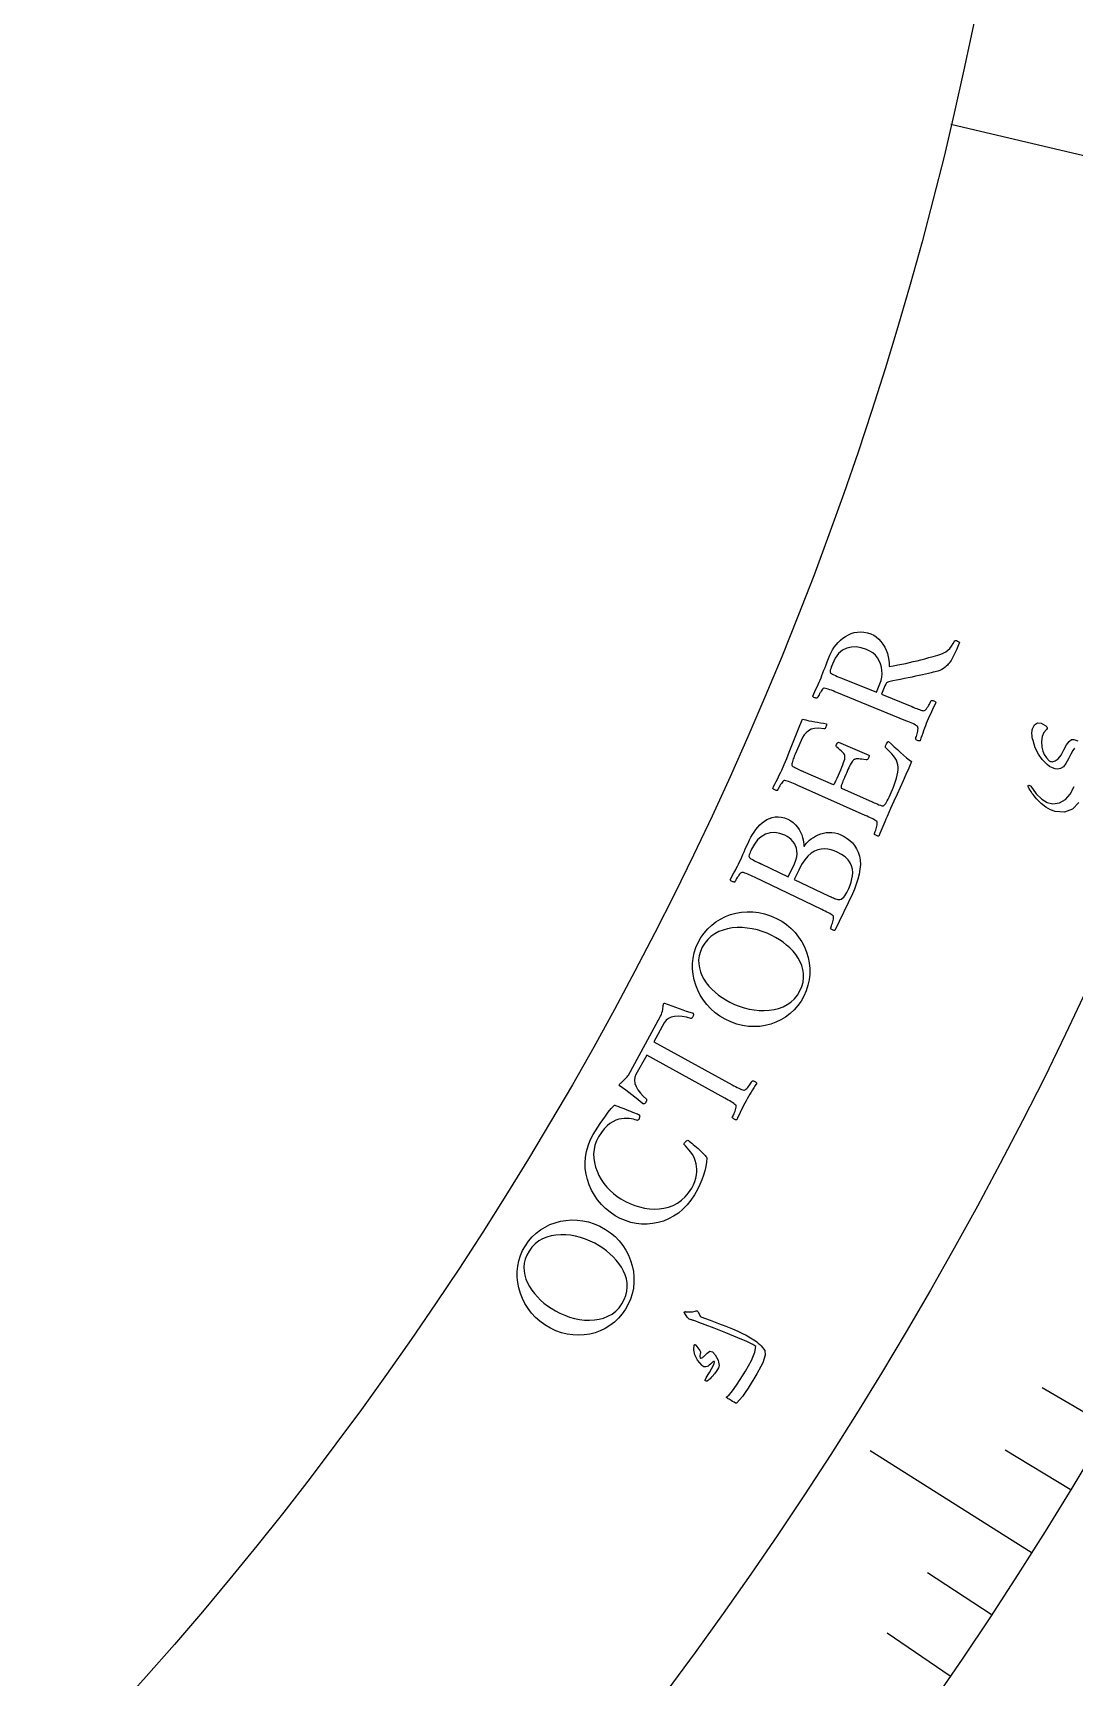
# Model space of a CAD drawing. Header units: millimetres. Extents: x -68 to 67, y -67 to 79.
# Drawn here: x 32.65 to 45.92, y -30.23 to -9.26 of the extents above; entities that cross this region are included whole.
import ezdxf

# ---------------------------------------------------------------- set-up
doc = ezdxf.new("R2010")
doc.units = ezdxf.units.MM
for name, color, linetype in [('CUT_OUTER', 1, 'Continuous'), ('ENGRAVE', 7, 'Continuous'), ('ENGRAVE_FINE', 8, 'Continuous'), ('TEXT', 5, 'Continuous')]:
    doc.layers.add(name, color=color, linetype=linetype)

msp = doc.modelspace()

# ---------------------------------------------------------------- linework, layer by layer
at = {"layer": 'CUT_OUTER'}
msp.add_arc((0, -0.0003), 67.4997, 179.84931, 4.094999, dxfattribs=at)
at = {"layer": 'ENGRAVE'}
for points in [[(52.2361, -12.2905), (44.3514, -10.4353)], [(45.3783, -28.644), (43.3234, -27.3469)]]:
    msp.add_lwpolyline(points, dxfattribs=at)
for radius in [66.15, 66.15, 64.3781, 61.0875, 61.0875, 58.4888, 53.6625, 53.6625, 50.8275, 45.5625, 45.5625]:
    msp.add_circle((0, 0), radius, dxfattribs=at)
at = {"layer": 'ENGRAVE_FINE'}
for points in [[(46.3554, -27.0341), (45.5157, -26.5445)], [(45.874, -27.8432), (45.0431, -27.3388)], [(44.8683, -29.4364), (44.0556, -28.9032)], [(44.3443, -30.22), (43.5411, -29.6726)]]:
    msp.add_lwpolyline(points, dxfattribs=at)
at = {"layer": 'TEXT'}
for points in [[(42.8093, -17.1999), (42.8246, -17.166), (42.843, -17.1327), (42.8645, -17.1001), (42.8891, -17.0681), (42.9163, -17.0376), (42.9456, -17.0095), (42.9769, -16.9839), (43.0103, -16.9608), (43.0456, -16.9409), (43.0824, -16.925), (43.1209, -16.9132), (43.161, -16.9055), (43.2024, -16.9027), (43.2447, -16.9057), (43.288, -16.9144), (43.3322, -16.929), (43.3682, -16.946), (43.4017, -16.968), (43.4326, -16.9948), (43.461, -17.0267), (43.4864, -17.062), (43.5086, -17.0994), (43.5274, -17.1389), (43.543, -17.1806), (43.5548, -17.2228), (43.5627, -17.2643), (43.5665, -17.305), (43.5664, -17.3449), (43.6219, -17.3355), (43.6754, -17.3258), (43.7268, -17.3159), (43.7762, -17.3057), (43.8246, -17.2951), (43.873, -17.2838), (43.9216, -17.2719), (43.9702, -17.2593), (44.0201, -17.246), (44.0727, -17.2318), (44.1279, -17.2168), (44.1858, -17.2008), (44.2227, -17.1887), (44.2562, -17.1742), (44.2864, -17.1573), (44.3131, -17.138), (44.3376, -17.1148), (44.3607, -17.0863), (44.3824, -17.0524), (44.4028, -17.0133), (44.4093, -17.0118), (44.4171, -17.0126), (44.4262, -17.0158), (44.4365, -17.0213), (44.4462, -17.0273), (44.4537, -17.0322), (44.4589, -17.0359), (44.4617, -17.0383), (44.4419, -17.0887), (44.4227, -17.1343), (44.4043, -17.175), (44.3866, -17.2109), (44.3701, -17.242), (44.3549, -17.2682), (44.3411, -17.2895), (44.3288, -17.306), (44.3193, -17.3159), (44.3078, -17.3275), (44.2943, -17.3407), (44.2787, -17.3557), (44.2603, -17.3706), (44.2385, -17.3838), (44.2131, -17.3953), (44.1843, -17.4052), (44.1707, -17.4088), (44.1521, -17.4135), (44.1285, -17.4193), (44.0998, -17.4262), (44.0669, -17.4339), (44.0308, -17.4421), (43.9914, -17.4509), (43.9487, -17.4601), (43.9035, -17.4698), (43.8569, -17.4797), (43.8088, -17.4899), (43.7591, -17.5003), (43.709, -17.5107), (43.6595, -17.5206), (43.6107, -17.5302), (43.5624, -17.5393), (43.5471, -17.5451), (43.5335, -17.5559), (43.5216, -17.5716), (43.5114, -17.5923), (43.4678, -17.6998), (43.8532, -17.8567), (43.8564, -17.858), (43.8596, -17.8593), (43.8627, -17.8606), (43.8659, -17.8619), (43.8691, -17.8632), (43.8723, -17.8645), (43.8754, -17.8658), (43.8786, -17.8671), (43.8983, -17.875), (43.9171, -17.8824), (43.935, -17.8893), (43.9521, -17.8957), (43.9681, -17.9013), (43.983, -17.9055), (43.9967, -17.9085), (44.0091, -17.9103), (44.0158, -17.9086), (44.0235, -17.9037), (44.0323, -17.8954), (44.0421, -17.8839), (44.0522, -17.8702), (44.0618, -17.8558), (44.071, -17.8406), (44.0797, -17.8245), (44.0874, -17.8094), (44.0937, -17.7967), (44.0985, -17.7865), (44.1018, -17.7788), (44.108, -17.778), (44.1155, -17.7784), (44.1244, -17.7802), (44.1345, -17.7833), (44.1443, -17.7873), (44.152, -17.7919), (44.1577, -17.7971), (44.1612, -17.8028), (44.1463, -17.8337), (44.1319, -17.864), (44.1177, -17.8937), (44.104, -17.9227), (44.0906, -17.9517), (44.0774, -17.9813), (44.0644, -18.0114), (44.0516, -18.0421), (44.0395, -18.0722), (44.0277, -18.1027), (44.0161, -18.1337), (44.0048, -18.165), (43.9936, -18.1967), (43.9824, -18.2288), (43.9712, -18.2611), (43.9601, -18.2938), (43.9535, -18.2954), (43.9459, -18.2951), (43.9372, -18.293), (43.9274, -18.289), (43.918, -18.284), (43.9105, -18.2791), (43.9048, -18.2742), (43.901, -18.2692), (43.904, -18.2614), (43.9077, -18.2508), (43.9121, -18.2374), (43.9172, -18.2211), (43.9223, -18.2035), (43.9265, -18.186), (43.9299, -18.1686), (43.9325, -18.1514), (43.9338, -18.1359), (43.9333, -18.124), (43.9311, -18.1155), (43.9271, -18.1105), (43.9151, -18.1011), (43.9008, -18.0919), (43.8843, -18.0828), (43.8655, -18.0739), (43.8452, -18.065), (43.8241, -18.0559), (43.8021, -18.0467), (43.7793, -18.0372), (42.8969, -17.6761), (42.874, -17.6667), (42.8516, -17.6577), (42.8299, -17.6491), (42.8088, -17.641), (42.7888, -17.6339), (42.7703, -17.6285), (42.7535, -17.6248), (42.7384, -17.6228), (42.7313, -17.6232), (42.7235, -17.6273), (42.7151, -17.6353), (42.7061, -17.6471), (42.6969, -17.661), (42.6879, -17.6753), (42.6793, -17.69), (42.6709, -17.7052), (42.6634, -17.7194), (42.6572, -17.7313), (42.6525, -17.741), (42.6492, -17.7483), (42.6431, -17.749), (42.6356, -17.7484), (42.6268, -17.7465), (42.6167, -17.7433), (42.607, -17.7391), (42.5993, -17.7345), (42.5937, -17.7294), (42.5901, -17.7237), (42.6041, -17.6934), (42.6179, -17.6636), (42.6317, -17.6341), (42.6455, -17.6051), (42.659, -17.5763), (42.672, -17.5474), (42.6846, -17.5185), (42.6967, -17.4896), (42.7091, -17.459), (42.7217, -17.427), (42.7344, -17.3938), (42.7474, -17.3593), (42.761, -17.323), (42.7759, -17.2844), (42.792, -17.2433), (42.8093, -17.1999)], [(43.2763, -17.1275), (43.2095, -17.1063), (43.1453, -17.0965), (43.0837, -17.0981), (43.0245, -17.1111), (42.9697, -17.1379), (42.9209, -17.1811), (42.8781, -17.2406), (42.8412, -17.3165), (42.8371, -17.3271), (42.8322, -17.3403), (42.8266, -17.3561), (42.8202, -17.3744), (42.8151, -17.3924), (42.8132, -17.4069), (42.8145, -17.4181), (42.819, -17.4259), (42.8287, -17.4342), (42.8421, -17.4429), (42.8591, -17.452), (42.8798, -17.4616), (42.9024, -17.4713), (42.9253, -17.481), (42.9483, -17.4906), (42.9715, -17.5001), (43.4043, -17.6739), (43.4487, -17.5645), (43.4623, -17.524), (43.4709, -17.4826), (43.4745, -17.4402), (43.473, -17.3969), (43.4664, -17.354), (43.4548, -17.313), (43.4381, -17.2738), (43.4163, -17.2365), (43.3894, -17.2023), (43.357, -17.1728), (43.3193, -17.1479), (43.2763, -17.1275)], [(42.1956, -18.6661), (42.2272, -18.5936), (42.2594, -18.5171), (42.2922, -18.4366), (42.3257, -18.3521), (42.3595, -18.2663), (42.3935, -18.1818), (42.4277, -18.0986), (42.4621, -18.0166), (42.5026, -18.0273), (42.5418, -18.0365), (42.5798, -18.0442), (42.6166, -18.0505), (42.6529, -18.0563), (42.6897, -18.0626), (42.7269, -18.0693), (42.7645, -18.0765), (42.7665, -18.0845), (42.7665, -18.0938), (42.7643, -18.1044), (42.7601, -18.1162), (42.7541, -18.1277), (42.7476, -18.1353), (42.7406, -18.1391), (42.7331, -18.1389), (42.6689, -18.1332), (42.6146, -18.1356), (42.5702, -18.1461), (42.5357, -18.1647), (42.5077, -18.1896), (42.4827, -18.2188), (42.4609, -18.2524), (42.442, -18.2903), (42.3672, -18.4629), (42.3641, -18.4704), (42.3599, -18.4805), (42.3547, -18.4932), (42.3486, -18.5085), (42.3422, -18.525), (42.3365, -18.5411), (42.3314, -18.5569), (42.3269, -18.5724), (42.3237, -18.5863), (42.3227, -18.5975), (42.3239, -18.6059), (42.3271, -18.6116), (42.3371, -18.6193), (42.349, -18.6271), (42.3628, -18.6349), (42.3784, -18.6427), (42.395, -18.6506), (42.412, -18.6585), (42.4293, -18.6663), (42.447, -18.6741), (42.4539, -18.6772), (42.4601, -18.6799), (42.4654, -18.6823), (42.47, -18.6843), (42.8509, -18.8518), (42.8554, -18.8518), (42.8606, -18.8481), (42.8666, -18.8406), (42.8732, -18.8294), (42.8802, -18.8159), (42.8873, -18.8016), (42.8945, -18.7863), (42.9017, -18.7701), (42.948, -18.664), (42.9626, -18.6295), (42.975, -18.5988), (42.9851, -18.5718), (42.9929, -18.5487), (42.9983, -18.5286), (43.0012, -18.5106), (43.0017, -18.4948), (42.9996, -18.4812), (42.9951, -18.4688), (42.9884, -18.4566), (42.9793, -18.4447), (42.968, -18.4331), (42.9543, -18.4209), (42.938, -18.4073), (42.9192, -18.3923), (42.8979, -18.376), (42.8926, -18.3706), (42.8905, -18.3629), (42.8915, -18.3529), (42.8957, -18.3406), (42.9013, -18.3293), (42.9074, -18.3204), (42.9141, -18.3139), (42.9213, -18.3097), (43.3082, -18.4748), (43.3097, -18.4816), (43.3092, -18.4901), (43.3067, -18.5002), (43.3023, -18.512), (43.2965, -18.523), (43.2899, -18.5308), (43.2824, -18.5356), (43.2741, -18.5371), (43.2437, -18.5324), (43.2177, -18.5288), (43.196, -18.5262), (43.1787, -18.5247), (43.1647, -18.5241), (43.1528, -18.5241), (43.1432, -18.5248), (43.1358, -18.5261), (43.1296, -18.528), (43.1237, -18.5305), (43.1179, -18.5335), (43.1124, -18.5371), (43.1056, -18.5424), (43.0979, -18.5513), (43.0895, -18.5639), (43.0802, -18.5802), (43.0704, -18.5988), (43.0605, -18.6184), (43.0505, -18.6391), (43.0403, -18.6608), (43.0303, -18.6827), (43.0207, -18.704), (43.0114, -18.7247), (43.0026, -18.7447), (42.9966, -18.7588), (42.9902, -18.7738), (42.9837, -18.7897), (42.9768, -18.8067), (42.9702, -18.8235), (42.9643, -18.8394), (42.9593, -18.8541), (42.955, -18.8678), (42.9522, -18.8796), (42.9517, -18.8887), (42.9535, -18.8951), (42.9576, -18.8988), (43.3468, -19.07), (43.3492, -19.0711), (43.3521, -19.0723), (43.3555, -19.0738), (43.3594, -19.0756), (43.3751, -19.0824), (43.393, -19.09), (43.413, -19.0984), (43.4352, -19.1076), (43.4562, -19.1157), (43.4726, -19.1206), (43.4844, -19.1225), (43.4917, -19.1212), (43.5032, -19.113), (43.5138, -19.1029), (43.5234, -19.091), (43.5322, -19.0773), (43.5412, -19.0605), (43.5517, -19.0391), (43.5637, -19.0131), (43.5773, -18.9827), (43.6204, -18.8834), (43.6354, -18.8461), (43.6484, -18.8083), (43.6595, -18.77), (43.6686, -18.7311), (43.675, -18.6935), (43.6783, -18.6589), (43.6784, -18.6274), (43.6754, -18.5989), (43.6688, -18.5689), (43.6578, -18.5402), (43.6423, -18.5127), (43.6225, -18.4865), (43.5998, -18.4609), (43.5757, -18.435), (43.5504, -18.4089), (43.5237, -18.3825), (43.5197, -18.3768), (43.5183, -18.369), (43.5196, -18.3593), (43.5236, -18.3477), (43.5317, -18.3306), (43.54, -18.3174), (43.5487, -18.3079), (43.5575, -18.3024), (43.594, -18.3355), (43.6315, -18.3698), (43.67, -18.4054), (43.7095, -18.4423), (43.7484, -18.4775), (43.7852, -18.5083), (43.8198, -18.5346), (43.8524, -18.5564), (43.8166, -18.64), (43.7802, -18.7231), (43.7432, -18.8057), (43.7057, -18.8876), (43.667, -18.9721), (43.6263, -19.0619), (43.5836, -19.1572), (43.5389, -19.2578), (43.5236, -19.2929), (43.5095, -19.3262), (43.4966, -19.3579), (43.4849, -19.3879), (43.4735, -19.4172), (43.4614, -19.4468), (43.4486, -19.4768), (43.4352, -19.5072), (43.4287, -19.5086), (43.4211, -19.5081), (43.4124, -19.5057), (43.4027, -19.5014), (43.3935, -19.4962), (43.3861, -19.4911), (43.3805, -19.486), (43.3769, -19.481), (43.3801, -19.4732), (43.3841, -19.4627), (43.3889, -19.4494), (43.3945, -19.4333), (43.4, -19.4158), (43.4047, -19.3985), (43.4086, -19.3812), (43.4117, -19.364), (43.4134, -19.3486), (43.4132, -19.3367), (43.4112, -19.3281), (43.4074, -19.323), (43.3956, -19.3133), (43.3816, -19.3037), (43.3653, -19.2942), (43.3468, -19.2848), (43.3268, -19.2753), (43.3059, -19.2656), (43.2842, -19.2557), (43.2617, -19.2456), (42.3906, -18.8581), (42.3679, -18.8481), (42.3458, -18.8385), (42.3243, -18.8293), (42.3034, -18.8206), (42.2836, -18.8129), (42.2654, -18.807), (42.2487, -18.8029), (42.2335, -18.8005), (42.2264, -18.8006), (42.2186, -18.8046), (42.21, -18.8123), (42.2006, -18.8238), (42.191, -18.8375), (42.1816, -18.8518), (42.1724, -18.8666), (42.1634, -18.882), (42.1552, -18.8964), (42.1487, -18.9085), (42.1436, -18.9182), (42.1401, -18.9255), (42.1339, -18.926), (42.1264, -18.9252), (42.1177, -18.923), (42.1077, -18.9195), (42.0981, -18.9151), (42.0905, -18.9103), (42.0851, -18.905), (42.0817, -18.8993), (42.0965, -18.8693), (42.1112, -18.8397), (42.126, -18.8103), (42.1408, -18.7812), (42.1553, -18.7524), (42.1692, -18.7235), (42.1827, -18.6948), (42.1956, -18.6661)], [(41.7858, -19.5555), (41.8025, -19.5223), (41.8214, -19.4894), (41.8424, -19.457), (41.8656, -19.4249), (41.8906, -19.3943), (41.9173, -19.3663), (41.9456, -19.3408), (41.9755, -19.3179), (42.007, -19.2984), (42.0403, -19.283), (42.0752, -19.2717), (42.1119, -19.2646), (42.1502, -19.2627), (42.19, -19.267), (42.2314, -19.2775), (42.2743, -19.2943), (42.3108, -19.3137), (42.3435, -19.3368), (42.3723, -19.3635), (42.3972, -19.3939), (42.4184, -19.4263), (42.4359, -19.4589), (42.4499, -19.4918), (42.4604, -19.5249), (42.4678, -19.5566), (42.4729, -19.5852), (42.4756, -19.6107), (42.4759, -19.6331), (42.4769, -19.6364), (42.4786, -19.6381), (42.4811, -19.6383), (42.4842, -19.6369), (42.4955, -19.6187), (42.51, -19.6001), (42.5279, -19.5812), (42.549, -19.5619), (42.573, -19.543), (42.5994, -19.5254), (42.6282, -19.509), (42.6594, -19.4939), (42.6925, -19.4809), (42.7267, -19.4711), (42.7621, -19.4645), (42.7988, -19.4611), (42.836, -19.4616), (42.8734, -19.4668), (42.9108, -19.4767), (42.9482, -19.4914), (42.9903, -19.5128), (43.0291, -19.5372), (43.0646, -19.5647), (43.0968, -19.5954), (43.1254, -19.63), (43.1497, -19.6696), (43.1699, -19.7141), (43.186, -19.7636), (43.1957, -19.8158), (43.1983, -19.8718), (43.1935, -19.9315), (43.1815, -19.9948), (43.1644, -20.0592), (43.1447, -20.122), (43.1223, -20.1833), (43.0972, -20.2431), (42.8739, -20.7117), (42.8673, -20.713), (42.8597, -20.7122), (42.8512, -20.7096), (42.8416, -20.7051), (42.8325, -20.6996), (42.8252, -20.6943), (42.8198, -20.689), (42.8163, -20.6839), (42.8197, -20.6763), (42.824, -20.6659), (42.8292, -20.6527), (42.8352, -20.6368), (42.8413, -20.6194), (42.8465, -20.6022), (42.8508, -20.5851), (42.8543, -20.568), (42.8565, -20.5526), (42.8567, -20.5407), (42.8549, -20.5321), (42.8512, -20.5269), (42.8397, -20.5168), (42.826, -20.5068), (42.81, -20.4969), (42.7918, -20.4869), (42.772, -20.4769), (42.7514, -20.4667), (42.73, -20.4562), (42.7077, -20.4454), (41.8478, -20.0338), (41.8254, -20.0231), (41.8036, -20.0129), (41.7824, -20.0031), (41.7617, -19.9938), (41.7421, -19.9856), (41.7241, -19.9792), (41.7075, -19.9746), (41.6924, -19.9718), (41.6853, -19.9717), (41.6774, -19.9755), (41.6685, -19.9829), (41.6589, -19.9942), (41.6488, -20.0076), (41.639, -20.0216), (41.6294, -20.0362), (41.62, -20.0513), (41.6115, -20.0655), (41.6046, -20.0774), (41.5992, -20.0869), (41.5955, -20.0942), (41.5893, -20.0945), (41.5819, -20.0935), (41.5732, -20.0911), (41.5633, -20.0873), (41.5538, -20.0826), (41.5464, -20.0776), (41.5411, -20.0721), (41.5379, -20.0663), (41.5535, -20.0368), (41.5691, -20.0075), (41.5847, -19.9786), (41.6002, -19.9499), (41.6155, -19.9215), (41.6303, -19.8931), (41.6445, -19.8647), (41.6583, -19.8364), (41.6723, -19.8066), (41.6865, -19.7756), (41.701, -19.7435), (41.7156, -19.7102), (41.731, -19.6752), (41.7479, -19.6377), (41.7662, -19.5978), (41.7858, -19.5555)], [(42.2792, -20.0266), (42.3574, -19.8605), (42.3754, -19.8165), (42.3868, -19.7748), (42.3918, -19.7354), (42.3903, -19.6983), (42.3834, -19.6637), (42.3724, -19.6317), (42.3571, -19.6022), (42.3376, -19.5754), (42.3151, -19.5514), (42.2907, -19.5304), (42.2645, -19.5125), (42.2363, -19.4975), (42.1702, -19.4735), (42.1069, -19.4635), (42.0464, -19.4676), (41.9886, -19.4857), (41.9352, -19.5163), (41.8879, -19.5578), (41.8466, -19.6103), (41.8112, -19.6737), (41.8065, -19.684), (41.8009, -19.697), (41.7944, -19.7124), (41.787, -19.7303), (41.7809, -19.748), (41.7782, -19.7624), (41.7789, -19.7736), (41.783, -19.7817), (41.7911, -19.7889), (41.8019, -19.7965), (41.8153, -19.8047), (41.8313, -19.8132), (41.8489, -19.8221), (41.8671, -19.8311), (41.8858, -19.8403), (41.9052, -19.8495), (41.9092, -19.8514), (41.9129, -19.8532), (41.9164, -19.8548), (41.9196, -19.8563), (41.9227, -19.8578), (41.9258, -19.8593), (41.9289, -19.8607), (41.932, -19.8622)], [(42.3556, -20.0629), (42.7936, -20.2703), (42.8019, -20.2742), (42.8121, -20.2788), (42.8243, -20.2842), (42.8386, -20.2903), (42.8537, -20.2966), (42.8686, -20.3023), (42.8833, -20.3075), (42.8978, -20.3121), (42.9112, -20.3157), (42.9223, -20.3179), (42.9312, -20.3188), (42.9379, -20.3183), (42.9551, -20.3111), (42.971, -20.3005), (42.9856, -20.2866), (42.9989, -20.2694), (43.0116, -20.2494), (43.0245, -20.2271), (43.0375, -20.2024), (43.0507, -20.1754), (43.0672, -20.1363), (43.0807, -20.0963), (43.0911, -20.0553), (43.0985, -20.0134), (43.1009, -19.9714), (43.0966, -19.9298), (43.0855, -19.8888), (43.0677, -19.8484), (43.0416, -19.8098), (43.0053, -19.7742), (42.9591, -19.7416), (42.9028, -19.712), (42.8638, -19.6963), (42.8239, -19.6845), (42.7829, -19.6766), (42.7409, -19.6727), (42.6984, -19.6747), (42.6558, -19.6846), (42.6132, -19.7024), (42.5705, -19.7282), (42.5286, -19.7638), (42.4884, -19.8112), (42.4498, -19.8705), (42.4128, -19.9417)], [(41.13, -20.8644), (41.1653, -20.8021), (41.2058, -20.7447), (41.2514, -20.6921), (41.3022, -20.6444), (41.3572, -20.6021), (41.4158, -20.5657), (41.4779, -20.5351), (41.5436, -20.5104), (41.612, -20.4919), (41.6822, -20.48), (41.7542, -20.4746), (41.8281, -20.4759), (41.9029, -20.4845), (41.9777, -20.501), (42.0527, -20.5255), (42.1276, -20.5581), (42.1957, -20.5953), (42.2582, -20.6379), (42.315, -20.6859), (42.3661, -20.7393), (42.4114, -20.7969), (42.4507, -20.8576), (42.484, -20.9213), (42.5112, -20.9881), (42.532, -21.057), (42.5459, -21.1268), (42.5528, -21.1977), (42.5527, -21.2695), (42.5453, -21.3412), (42.5304, -21.4115), (42.5078, -21.4805), (42.4777, -21.5481), (42.4416, -21.6116), (42.4002, -21.6701), (42.3534, -21.7239), (42.3013, -21.7727), (42.2449, -21.8159), (42.1851, -21.8527), (42.1219, -21.8831), (42.0553, -21.9071), (41.9863, -21.9245), (41.9158, -21.9349), (41.8436, -21.9384), (41.7699, -21.935), (41.6956, -21.9242), (41.6217, -21.9054), (41.5483, -21.8788), (41.4752, -21.8444), (41.4082, -21.8051), (41.3468, -21.7608), (41.2909, -21.7114), (41.2405, -21.657), (41.196, -21.5988), (41.1574, -21.538), (41.1248, -21.4746), (41.0983, -21.4086), (41.0781, -21.3408), (41.0647, -21.2723), (41.0581, -21.203), (41.0582, -21.1329), (41.0654, -21.0632), (41.0797, -20.9953), (41.1012, -20.929), (41.13, -20.8644)], [(41.183, -20.9265), (41.1593, -20.9809), (41.1437, -21.0346), (41.1363, -21.0874), (41.1371, -21.1395), (41.1449, -21.1904), (41.1585, -21.2397), (41.1778, -21.2875), (41.2028, -21.3337), (41.2327, -21.3782), (41.2666, -21.4207), (41.3044, -21.4611), (41.3461, -21.4995), (41.3905, -21.5354), (41.4365, -21.5685), (41.4839, -21.5987), (41.5328, -21.626), (41.5916, -21.6541), (41.6522, -21.6782), (41.7148, -21.6983), (41.7793, -21.7144), (41.8445, -21.726), (41.909, -21.7326), (41.973, -21.734), (42.0363, -21.7304), (42.0978, -21.7213), (42.1565, -21.7062), (42.2122, -21.6852), (42.265, -21.6582), (42.3136, -21.6247), (42.3569, -21.584), (42.3947, -21.5361), (42.4271, -21.4811), (42.4515, -21.425), (42.4675, -21.3699), (42.4752, -21.3157), (42.4744, -21.2625), (42.4664, -21.2106), (42.4523, -21.1602), (42.4322, -21.1114), (42.406, -21.0641), (42.3748, -21.0188), (42.3397, -20.9759), (42.3007, -20.9354), (42.2577, -20.8973), (42.2122, -20.862), (42.1652, -20.8297), (42.117, -20.8004), (42.0674, -20.7741), (42.0082, -20.7473), (41.9472, -20.7245), (41.8846, -20.7058), (41.8203, -20.6911), (41.7555, -20.6809), (41.6914, -20.6758), (41.628, -20.6756), (41.5653, -20.6804), (41.5045, -20.6904), (41.4468, -20.7061), (41.3922, -20.7272), (41.3407, -20.7539), (41.2933, -20.7868), (41.2513, -20.8265), (41.2146, -20.8731), (41.183, -20.9265)], [(40.6511, -21.807), (40.6572, -21.7939), (40.6631, -21.7785), (40.6685, -21.7607), (40.6737, -21.7405), (40.6781, -21.7204), (40.6815, -21.7028), (40.6838, -21.6879), (40.685, -21.6756), (40.6853, -21.6664), (40.686, -21.6591), (40.6871, -21.6535), (40.6885, -21.6496), (40.6903, -21.6467), (40.6929, -21.6437), (40.696, -21.6408), (40.6998, -21.638), (40.7476, -21.6568), (40.7948, -21.6748), (40.8415, -21.6921), (40.8876, -21.7085), (40.9331, -21.7242), (40.9781, -21.7391), (41.0226, -21.7532), (41.0664, -21.7665), (41.0673, -21.77), (41.0681, -21.7744), (41.0687, -21.7797), (41.0692, -21.7858), (41.0689, -21.7924), (41.0674, -21.7989), (41.0646, -21.8054), (41.0605, -21.8118), (41.0546, -21.8215), (41.0485, -21.8284), (41.0421, -21.8327), (41.0356, -21.8343), (40.9801, -21.8196), (40.9273, -21.8104), (40.877, -21.8066), (40.8292, -21.8084), (40.7862, -21.8168), (40.7498, -21.8332), (40.7202, -21.8577), (40.6972, -21.8901), (40.5649, -22.1343), (41.5644, -22.6796), (41.5861, -22.6914), (41.6072, -22.7027), (41.6276, -22.7134), (41.6472, -22.7235), (41.6659, -22.7325), (41.6834, -22.7396), (41.6995, -22.7449), (41.7144, -22.7484), (41.7212, -22.7475), (41.7295, -22.7435), (41.7391, -22.7363), (41.7501, -22.7259), (41.7616, -22.7135), (41.7727, -22.7005), (41.7834, -22.6867), (41.7936, -22.6722), (41.8028, -22.6584), (41.8103, -22.6468), (41.8161, -22.6374), (41.8202, -22.6302), (41.8265, -22.6301), (41.8339, -22.6314), (41.8425, -22.6342), (41.8522, -22.6384), (41.8615, -22.6435), (41.8686, -22.6489), (41.8736, -22.6546), (41.8765, -22.6607), (41.8583, -22.6898), (41.8405, -22.7183), (41.8231, -22.7462), (41.8062, -22.7735), (41.7896, -22.8008), (41.7731, -22.8287), (41.7568, -22.8572), (41.7407, -22.8862), (41.7253, -22.9147), (41.7101, -22.9437), (41.6951, -22.9732), (41.6803, -23.0031), (41.6656, -23.0333), (41.6509, -23.0639), (41.6362, -23.0948), (41.6214, -23.126), (41.6147, -23.1268), (41.6072, -23.1257), (41.5988, -23.1226), (41.5895, -23.1175), (41.5807, -23.1116), (41.5737, -23.1058), (41.5687, -23.1003), (41.5654, -23.0949), (41.5693, -23.0875), (41.5742, -23.0774), (41.5801, -23.0645), (41.587, -23.0489), (41.594, -23.032), (41.6002, -23.0151), (41.6055, -22.9982), (41.61, -22.9814), (41.613, -22.9662), (41.6139, -22.9542), (41.6126, -22.9456), (41.6093, -22.9402), (41.5983, -22.9295), (41.5852, -22.9187), (41.5698, -22.9078), (41.5522, -22.8969), (41.533, -22.8858), (41.513, -22.8743), (41.4923, -22.8626), (41.4706, -22.8506), (40.4734, -22.3012), (40.3365, -22.5479), (40.3215, -22.5847), (40.3168, -22.6228), (40.3225, -22.6623), (40.3385, -22.7032), (40.3627, -22.7445), (40.3927, -22.7852), (40.4285, -22.8255), (40.4703, -22.8652), (40.4724, -22.8716), (40.4722, -22.8792), (40.4696, -22.8881), (40.4647, -22.8983), (40.4615, -22.9051), (40.4576, -22.9108), (40.4531, -22.9153), (40.4479, -22.9186), (40.4428, -22.921), (40.4382, -22.9231), (40.4342, -22.9246), (40.4308, -22.9257), (40.3959, -22.8959), (40.36, -22.8662), (40.3231, -22.8365), (40.2852, -22.807), (40.2463, -22.7774), (40.2065, -22.7476), (40.1658, -22.7177), (40.1242, -22.6876), (40.1255, -22.6816), (40.128, -22.6757), (40.1316, -22.6697), (40.1364, -22.6637), (40.1416, -22.6582), (40.1465, -22.6534), (40.1511, -22.6494), (40.1554, -22.6463), (40.1649, -22.6389), (40.1756, -22.6297), (40.1874, -22.6188), (40.2003, -22.6061), (40.213, -22.5928), (40.2239, -22.58), (40.233, -22.5676), (40.2405, -22.5556)], [(39.7915, -23.3159), (39.8194, -23.2693), (39.8489, -23.2223), (39.8799, -23.1746), (39.9125, -23.1264), (39.947, -23.0783), (39.9835, -23.0309), (40.0222, -22.9843), (40.0631, -22.9383), (40.0659, -22.9393), (40.0742, -22.9424), (40.0881, -22.9476), (40.1076, -22.9548), (40.1308, -22.9635), (40.1558, -22.973), (40.1826, -22.9834), (40.2112, -22.9947), (40.2401, -23.0061), (40.2677, -23.0169), (40.2939, -23.0272), (40.3189, -23.0368), (40.3406, -23.0453), (40.3573, -23.0519), (40.3689, -23.0569), (40.3754, -23.06), (40.3793, -23.0623), (40.3822, -23.0665), (40.3839, -23.0727), (40.3845, -23.0808), (40.384, -23.0898), (40.3824, -23.0984), (40.3796, -23.1067), (40.3757, -23.1147), (40.3715, -23.1211), (40.3669, -23.1266), (40.3618, -23.1311), (40.3563, -23.1348), (40.3424, -23.1303), (40.3248, -23.1255), (40.3034, -23.1202), (40.2782, -23.1147), (40.2501, -23.1102), (40.2199, -23.1084), (40.1874, -23.1092), (40.1528, -23.1126), (40.1169, -23.1199), (40.0803, -23.1326), (40.0431, -23.1505), (40.0053, -23.1737), (39.9677, -23.2037), (39.931, -23.2419), (39.8952, -23.2884), (39.8603, -23.3432), (39.8335, -23.3959), (39.814, -23.4497), (39.8019, -23.5047), (39.7972, -23.5608), (39.7991, -23.6172), (39.807, -23.6732), (39.8207, -23.7286), (39.8403, -23.7836), (39.8651, -23.8372), (39.8941, -23.8885), (39.9275, -23.9376), (39.9652, -23.9844), (40.0064, -24.0281), (40.0501, -24.068), (40.0962, -24.1039), (40.1449, -24.1359), (40.2017, -24.1675), (40.2602, -24.1949), (40.3205, -24.2183), (40.3826, -24.2375), (40.4455, -24.252), (40.5082, -24.2609), (40.5707, -24.2643), (40.633, -24.2621), (40.6942, -24.2539), (40.7533, -24.2389), (40.8103, -24.2174), (40.8653, -24.1891), (40.9171, -24.1535), (40.9648, -24.1098), (41.0084, -24.0582), (41.0477, -23.9985), (41.0711, -23.9544), (41.0891, -23.9117), (41.1016, -23.8702), (41.1087, -23.8301), (41.1116, -23.7917), (41.1118, -23.7552), (41.1092, -23.7205), (41.1038, -23.6878), (41.0928, -23.6457), (41.0779, -23.6067), (41.0593, -23.5708), (41.0369, -23.5381), (41.013, -23.5086), (40.9899, -23.4822), (40.9677, -23.4589), (40.9463, -23.4387), (40.9552, -23.422), (40.9667, -23.4076), (40.9807, -23.3957), (40.9973, -23.3863), (41.0058, -23.3917), (41.0172, -23.3999), (41.0316, -23.411), (41.049, -23.4249), (41.0682, -23.4408), (41.088, -23.4574), (41.1085, -23.475), (41.1296, -23.4934), (41.1504, -23.5121), (41.1696, -23.5301), (41.1873, -23.5477), (41.2034, -23.5647), (41.2172, -23.5804), (41.2276, -23.5938), (41.2347, -23.605), (41.2385, -23.614), (41.2353, -23.667), (41.2276, -23.7213), (41.2157, -23.7767), (41.1993, -23.8334), (41.1781, -23.8919), (41.1516, -23.9531), (41.1199, -24.0169), (41.0829, -24.0832), (41.0385, -24.1515), (40.9896, -24.2131), (40.936, -24.2678), (40.8779, -24.3157), (40.8163, -24.3567), (40.7525, -24.3908), (40.6865, -24.4178), (40.6183, -24.4379), (40.5488, -24.451), (40.4792, -24.4572), (40.4093, -24.4564), (40.3393, -24.4488), (40.27, -24.4342), (40.2024, -24.4128), (40.1364, -24.3844), (40.0721, -24.3493), (40.0075, -24.306), (39.9486, -24.258), (39.8954, -24.2054), (39.8477, -24.1482), (39.806, -24.0874), (39.7703, -24.024), (39.7407, -23.9579), (39.7171, -23.8892), (39.7001, -23.8187), (39.6905, -23.7473), (39.6882, -23.675), (39.6931, -23.6019), (39.7057, -23.5287), (39.7263, -23.4567), (39.7549, -23.3858), (39.7915, -23.3159)], [(38.9265, -24.7331), (38.9677, -24.6745), (39.0136, -24.6212), (39.064, -24.5733), (39.1191, -24.5307), (39.178, -24.4939), (39.2398, -24.4633), (39.3046, -24.4388), (39.3724, -24.4206), (39.4422, -24.4088), (39.5132, -24.4037), (39.5854, -24.4053), (39.6588, -24.4137), (39.7324, -24.4294), (39.8054, -24.4531), (39.8776, -24.4847), (39.9491, -24.5244), (40.0132, -24.568), (40.0713, -24.6164), (40.1232, -24.6697), (40.1689, -24.7277), (40.2084, -24.7894), (40.2417, -24.8536), (40.2687, -24.9203), (40.2894, -24.9894), (40.3035, -25.0599), (40.3105, -25.1308), (40.3105, -25.202), (40.3035, -25.2735), (40.2893, -25.3441), (40.2676, -25.4127), (40.2385, -25.4792), (40.202, -25.5435), (40.16, -25.6032), (40.1131, -25.6575), (40.0613, -25.7065), (40.0048, -25.7501), (39.9445, -25.7876), (39.8814, -25.8185), (39.8156, -25.8427), (39.747, -25.8602), (39.6767, -25.8708), (39.6054, -25.8743), (39.5333, -25.8709), (39.4602, -25.8604), (39.3873, -25.8424), (39.3156, -25.8167), (39.245, -25.7831), (39.1757, -25.7418), (39.1128, -25.6962), (39.0559, -25.6462), (39.005, -25.5916), (38.9601, -25.5326), (38.9214, -25.4704), (38.8888, -25.4062), (38.8626, -25.3399), (38.8425, -25.2716), (38.8289, -25.2023), (38.8222, -25.1328), (38.8223, -25.0632), (38.8292, -24.9934), (38.843, -24.9247), (38.8638, -24.8585), (38.8916, -24.7946), (38.9265, -24.7331)], [(38.9733, -24.8), (38.9444, -24.8519), (38.9237, -24.9038), (38.9113, -24.9557), (38.9071, -25.0075), (38.91, -25.059), (38.9187, -25.1094), (38.9333, -25.1588), (38.9538, -25.2073), (38.9793, -25.2544), (39.0088, -25.2999), (39.0426, -25.3438), (39.0804, -25.386), (39.1212, -25.4261), (39.1637, -25.4634), (39.208, -25.498), (39.2541, -25.5299), (39.3098, -25.5636), (39.3679, -25.5934), (39.4282, -25.6195), (39.4909, -25.6418), (39.5546, -25.6596), (39.6182, -25.6723), (39.6817, -25.6799), (39.7451, -25.6824), (39.8072, -25.6793), (39.8671, -25.67), (39.9246, -25.6544), (39.9797, -25.6327), (40.0313, -25.604), (40.0783, -25.5676), (40.1206, -25.5236), (40.1581, -25.472), (40.1878, -25.4185), (40.2091, -25.3652), (40.2219, -25.312), (40.2263, -25.259), (40.2233, -25.2065), (40.2142, -25.155), (40.1989, -25.1045), (40.1773, -25.0549), (40.1507, -25.0068), (40.1199, -24.9607), (40.0849, -24.9166), (40.0458, -24.8746), (40.0039, -24.835), (39.9603, -24.7983), (39.9151, -24.7645), (39.8683, -24.7336), (39.8119, -24.7012), (39.7534, -24.6726), (39.6929, -24.648), (39.6303, -24.6271), (39.5668, -24.6108), (39.5035, -24.5994), (39.4404, -24.5931), (39.3775, -24.5919), (39.316, -24.596), (39.2571, -24.606), (39.2007, -24.6218), (39.1469, -24.6434), (39.0966, -24.6716), (39.0509, -24.707), (39.0099, -24.7498), (38.9733, -24.8)], [(40.9729, -25.5739), (40.9912, -25.5754), (41.009, -25.5762), (41.0262, -25.5761), (41.043, -25.5753), (41.0592, -25.5736), (41.075, -25.571), (41.0904, -25.5675), (41.1054, -25.563), (41.1127, -25.5622), (41.1192, -25.5645), (41.125, -25.5699), (41.13, -25.5783), (41.1545, -25.6254), (41.1573, -25.6302), (41.1599, -25.634), (41.1622, -25.6368), (41.1643, -25.6385), (41.2823, -25.6829), (41.3885, -25.7235), (41.483, -25.7605), (41.5657, -25.7939), (41.6365, -25.8238), (41.6952, -25.8501), (41.7418, -25.873), (41.7764, -25.8924), (41.8398, -25.9317), (41.8593, -25.9454), (41.8782, -25.96), (41.8965, -25.9756), (41.9144, -25.9923), (41.9317, -26.0101), (41.9483, -26.0291), (41.9643, -26.0493), (41.9797, -26.0706), (41.986, -26.1289), (41.9529, -26.2281), (41.8802, -26.3682), (41.7675, -26.5488), (41.7298, -26.6036), (41.6935, -26.6534), (41.6586, -26.6982), (41.625, -26.7378), (41.6207, -26.7407), (41.6165, -26.7419), (41.6121, -26.7415), (41.6076, -26.7394), (41.5872, -26.728), (41.5688, -26.7174), (41.5522, -26.7077), (41.5376, -26.699), (41.5247, -26.691), (41.5135, -26.6837), (41.5038, -26.6771), (41.4957, -26.6711), (41.4913, -26.6675), (41.4898, -26.6641), (41.491, -26.661), (41.4951, -26.658), (41.5234, -26.6338), (41.5549, -26.5993), (41.5895, -26.5545), (41.6272, -26.4995), (41.7338, -26.3312), (41.8087, -26.1943), (41.8524, -26.089), (41.865, -26.0156), (41.8255, -25.9912), (41.7489, -25.9547), (41.6353, -25.906), (41.4845, -25.8451), (41.333, -25.7851), (41.2182, -25.74), (41.1401, -25.7099), (41.0986, -25.6949), (41.087, -25.6911), (41.0762, -25.6875), (41.0662, -25.6842), (41.0568, -25.6812), (41.0483, -25.6784), (41.0408, -25.676), (41.0341, -25.6739), (41.0283, -25.6722), (41.0162, -25.6677), (41.0057, -25.6616), (40.9969, -25.6539), (40.9898, -25.6446), (40.9558, -25.5897), (40.9537, -25.5857), (40.9529, -25.5822), (40.9533, -25.5792), (40.9549, -25.5768), (40.9585, -25.5749), (40.9627, -25.5737), (40.9675, -25.5734), (40.9729, -25.5739)], [(41.0807, -25.9981), (41.0826, -25.9959), (41.0848, -25.9944), (41.0876, -25.9937), (41.0907, -25.9937), (41.093, -25.9945), (41.0953, -25.9957), (41.0975, -25.9973), (41.0997, -25.9994), (41.1511, -26.0694), (41.1559, -26.077), (41.1591, -26.0838), (41.1605, -26.0897), (41.1602, -26.0948), (41.1546, -26.1137), (41.152, -26.1312), (41.1524, -26.1472), (41.1557, -26.1617), (41.1592, -26.1664), (41.1657, -26.1672), (41.1752, -26.164), (41.1876, -26.1569), (41.1946, -26.1513), (41.2016, -26.1454), (41.2086, -26.1392), (41.2156, -26.1326), (41.2227, -26.1256), (41.2298, -26.1181), (41.237, -26.1101), (41.2443, -26.1016), (41.2784, -26.0778), (41.3129, -26.085), (41.3478, -26.1234), (41.3831, -26.193), (41.3911, -26.2176), (41.3956, -26.2395), (41.3965, -26.2588), (41.394, -26.2754), (41.3879, -26.2915), (41.3766, -26.312), (41.36, -26.3368), (41.3382, -26.3659), (41.3267, -26.3805), (41.3153, -26.394), (41.3038, -26.4065), (41.2924, -26.4177), (41.2813, -26.4281), (41.2707, -26.4376), (41.2606, -26.4463), (41.2509, -26.4543), (41.2436, -26.4582), (41.2368, -26.4601), (41.2307, -26.4599), (41.2253, -26.4576), (41.2207, -26.4536), (41.2186, -26.4489), (41.219, -26.4435), (41.2219, -26.4374), (41.2321, -26.4189), (41.244, -26.398), (41.2576, -26.3748), (41.2728, -26.3494), (41.3012, -26.3018), (41.3216, -26.2636), (41.334, -26.2346), (41.3385, -26.215), (41.3382, -26.2119), (41.3369, -26.2095), (41.3346, -26.2078), (41.3311, -26.2067), (41.3285, -26.2067), (41.3255, -26.2077), (41.322, -26.2097), (41.3181, -26.2129), (41.2856, -26.2443), (41.2712, -26.2569), (41.257, -26.2665), (41.2429, -26.273), (41.2289, -26.2764), (41.2144, -26.2776), (41.2015, -26.2756), (41.1902, -26.2703), (41.1805, -26.2617), (41.1227, -26.1922), (41.0868, -26.1251), (41.0728, -26.0604), (41.0807, -25.9981)]]:
    msp.add_lwpolyline(points, close=True, dxfattribs=at)
for points in [[(45.9292, -18.3885), (45.9081, -18.4185), (45.8828, -18.4632), (45.8532, -18.5223), (45.8204, -18.5815), (45.7868, -18.6231), (45.7525, -18.6473), (45.7175, -18.6539), (45.6815, -18.649), (45.6465, -18.6373), (45.6123, -18.619), (45.5789, -18.5941), (45.5184, -18.5327), (45.4687, -18.4617), (45.4295, -18.381), (45.401, -18.2906), (45.395, -18.2673), (45.3905, -18.2452), (45.3876, -18.2243), (45.3862, -18.2047), (45.3863, -18.1863), (45.3877, -18.1694), (45.3903, -18.1537), (45.3943, -18.1394), (45.4208, -18.0878), (45.4575, -18.0643), (45.5045, -18.0689), (45.5619, -18.1017), (45.5757, -18.1147), (45.5819, -18.1268), (45.5804, -18.1379), (45.5714, -18.148), (45.5714, -18.148), (45.5379, -18.1876), (45.5169, -18.2383), (45.5084, -18.3001), (45.5123, -18.3732), (45.5239, -18.4233), (45.5434, -18.469), (45.5708, -18.5105), (45.6061, -18.5475), (45.614, -18.553), (45.6229, -18.5568), (45.6329, -18.5591), (45.644, -18.5596), (45.6833, -18.5495), (45.7213, -18.521), (45.7581, -18.4743), (45.7936, -18.4092), (45.8278, -18.3447), (45.8603, -18.3009), (45.8914, -18.2779), (45.9209, -18.2756), (45.9731, -18.2949)], [(45.9858, -19.0803), (45.9016, -19.1667), (45.8001, -19.2048), (45.6816, -19.1946), (45.6236, -19.1725), (45.5649, -19.1381), (45.5055, -19.0914), (45.4455, -19.0325), (45.4297, -19.0141), (45.4146, -18.9958), (45.4004, -18.9775), (45.387, -18.9592), (45.3743, -18.9409), (45.3623, -18.9223), (45.351, -18.9036), (45.3405, -18.8846), (45.3367, -18.8752), (45.3366, -18.8681), (45.34, -18.8634), (45.347, -18.8609), (45.3544, -18.861), (45.361, -18.8631), (45.3668, -18.867), (45.3718, -18.8729), (45.4409, -18.9696), (45.5105, -19.039), (45.5809, -19.0811), (45.652, -19.0957), (45.7387, -19.0831), (45.813, -19.0423), (45.875, -18.9734), (45.9245, -18.8763)]]:
    msp.add_lwpolyline(points, dxfattribs=at)

doc.saveas('drawing.dxf')
